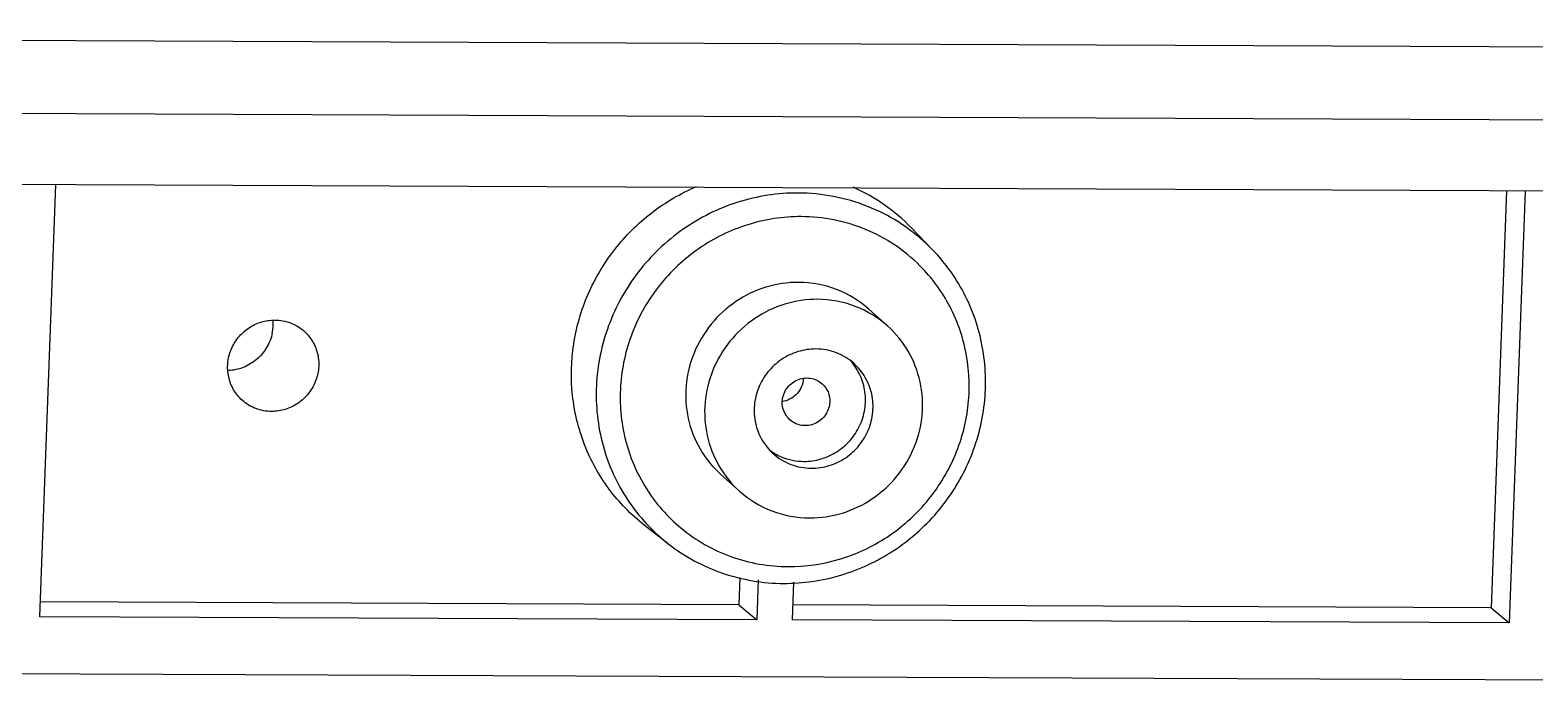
# Model space of a CAD drawing. Header units: inches. Extents: x -698 to -193, y 791 to 1298.
# Drawn here: x -588.66 to -551.36, y 940.7 to 957.02 of the extents above; entities that cross this region are included whole.
import ezdxf

# ---------------------------------------------------------------- set-up
doc = ezdxf.new("R2010")
doc.units = ezdxf.units.IN
doc.header["$LTSCALE"] = 0.605
doc.header["$MEASUREMENT"] = 0
doc.layers.get('0').update_dxf_attribs({"linetype": 'CONTINUOUS'})
doc.layers.add('02___PRT_ALL_AXES', color=7, linetype='CONTINUOUS')

msp = doc.modelspace()

# ---------------------------------------------------------------- linework, layer by layer
at = {"color": 7, "linetype": 'Continuous'}
for p, q in [((-649.409, 957.018), (-493.063, 956.359)), ((-647.356, 955.203), (-490.598, 954.542)), ((-492.43, 952.775), (-645.654, 953.422)), ((-588.419, 942.465), (-588.025, 953.179)), ((-552.065, 953.027), (-552.445, 942.683)), ((-551.609, 953.025), (-552.003, 942.311)), ((-566.293, 951.567), (-566.819, 952.11)), ((-572.845, 944.274), (-573.44, 944.739)), ((-571.07, 943.44), (-571.095, 942.762)), ((-570.616, 943.378), (-570.652, 942.39)), ((-569.769, 942.386), (-569.735, 943.323)), ((-571.095, 942.762), (-588.405, 942.835)), ((-571.095, 942.762), (-570.652, 942.39)), ((-552.445, 942.683), (-569.755, 942.756)), ((-552.445, 942.683), (-552.003, 942.311)), ((-570.652, 942.39), (-588.419, 942.465)), ((-552.003, 942.311), (-569.769, 942.386)), ((-636.588, 941.258), (-503.937, 940.699))]:
    msp.add_line(p, q, dxfattribs=at)
for centre, radius, start, end in [((-570.163, 948.868), 4.658, 44.1015, 65.9275), ((-569.648, 948.215), 4.761, 86.9955, 89.757), ((-583.786, 949.74), 1.151, 348.0223, 3.8481), ((-569.49, 947.732), 1.412, 233.3844, 246.8959)]:
    msp.add_arc(centre, radius, start, end, dxfattribs=at)
for points, knots in [([(-573.439, 944.738), (-573.768, 944.995), (-574.36, 945.601), (-574.973, 946.714), (-575.274, 947.957), (-575.242, 949.245), (-574.881, 950.49), (-574.215, 951.61), (-573.291, 952.529), (-572.539, 952.969), (-572.144, 953.137)], [0, 0, 0, 0, 0.122641, 0.245689, 0.369575, 0.494515, 0.620425, 0.746983, 0.873691, 1, 1, 1, 1]), ([(-569.628, 952.976), (-570.13, 952.978), (-570.893, 952.86), (-571.833, 952.481), (-572.711, 951.96), (-573.646, 951.068), (-574.272, 949.938), (-574.551, 948.959), (-574.677, 947.958), (-574.541, 946.695), (-573.918, 945.317), (-573.233, 944.578), (-572.845, 944.274)], [0, 0, 0, 0, 0.124904, 0.187973, 0.25126, 0.377827, 0.5042, 0.567276, 0.630073, 0.754338, 0.877468, 1, 1, 1, 1]), ([(-566.293, 951.567), (-566.694, 951.981), (-567.665, 952.664), (-568.819, 952.939), (-569.399, 952.969)], [0, 0, 0, 0, 0.498209, 1, 1, 1, 1]), ([(-569.553, 952.39), (-569.998, 952.392), (-570.898, 952.255), (-572.124, 951.655), (-573.123, 950.717), (-573.802, 949.528), (-574.097, 948.199), (-573.998, 947.073), (-573.716, 946.232), (-573.31, 945.451), (-572.869, 944.946), (-572.532, 944.667)], [0, 0, 0, 0, 0.124912, 0.250902, 0.377479, 0.503891, 0.629466, 0.753829, 0.81575, 0.877429, 1, 1, 1, 1]), ([(-566.607, 951.172), (-566.988, 951.554), (-567.915, 952.174), (-569.009, 952.388), (-569.553, 952.39)], [0, 0, 0, 0, 0.498041, 1, 1, 1, 1]), ([(-569.984, 943.291), (-569.508, 943.289), (-568.547, 943.429), (-567.228, 944.044), (-566.13, 945.01), (-565.349, 946.246), (-564.952, 947.646), (-564.975, 949.091), (-565.416, 950.453), (-565.968, 951.232), (-566.293, 951.567)], [0, 0, 0, 0, 0.124823, 0.250696, 0.377184, 0.503605, 0.62932, 0.753917, 0.877358, 1, 1, 1, 1]), ([(-569.872, 943.708), (-569.443, 943.707), (-568.576, 943.833), (-567.387, 944.391), (-566.4, 945.268), (-565.703, 946.387), (-565.355, 947.652), (-565.389, 948.955), (-565.801, 950.179), (-566.309, 950.874), (-566.607, 951.172)], [0, 0, 0, 0, 0.124843, 0.250739, 0.377247, 0.503675, 0.629379, 0.753951, 0.877366, 1, 1, 1, 1]), ([(-583.407, 947.835), (-583.49, 947.91), (-583.635, 948.089), (-583.759, 948.41), (-583.781, 948.757), (-583.698, 949.097), (-583.518, 949.4), (-583.259, 949.638), (-582.943, 949.79), (-582.711, 949.825), (-582.597, 949.824)], [0, 0, 0, 0, 0.122621, 0.245949, 0.370426, 0.496082, 0.622533, 0.749088, 0.875123, 1, 1, 1, 1]), ([(-582.597, 949.824), (-582.464, 949.824), (-582.199, 949.775), (-581.968, 949.634), (-581.87, 949.547)], [0, 0, 0, 0, 0.501925, 1, 1, 1, 1]), ([(-582.66, 949.501), (-582.686, 949.375), (-582.783, 949.131), (-583.036, 948.832), (-583.371, 948.63), (-583.627, 948.575), (-583.754, 948.57)], [0, 0, 0, 0, 0.250101, 0.501235, 0.751611, 1, 1, 1, 1]), ([(-581.87, 949.547), (-581.787, 949.472), (-581.642, 949.293), (-581.517, 948.972), (-581.496, 948.625), (-581.579, 948.285), (-581.759, 947.982), (-582.018, 947.744), (-582.334, 947.592), (-582.566, 947.557), (-582.68, 947.557)], [0, 0, 0, 0, 0.122621, 0.245949, 0.370426, 0.496082, 0.622533, 0.749088, 0.875123, 1, 1, 1, 1]), ([(-569.189, 949.107), (-569.338, 949.107), (-569.64, 949.062), (-570.052, 948.864), (-570.391, 948.553), (-570.625, 948.158), (-570.733, 947.714), (-570.705, 947.262), (-570.543, 946.842), (-570.354, 946.61), (-570.245, 946.512)], [0, 0, 0, 0, 0.124877, 0.250912, 0.377467, 0.503918, 0.629574, 0.754051, 0.877379, 1, 1, 1, 1]), ([(-568.241, 948.744), (-568.368, 948.859), (-568.669, 949.043), (-569.016, 949.106), (-569.189, 949.107)], [0, 0, 0, 0, 0.498075, 1, 1, 1, 1]), ([(-569.485, 946.318), (-569.342, 946.317), (-569.054, 946.359), (-568.657, 946.54), (-568.324, 946.826), (-568.084, 947.192), (-567.955, 947.609), (-567.95, 948.043), (-568.068, 948.456), (-568.224, 948.696), (-568.317, 948.801)], [0, 0, 0, 0, 0.124672, 0.250607, 0.376985, 0.503397, 0.629145, 0.753806, 0.877322, 1, 1, 1, 1]), ([(-569.297, 946.149), (-569.148, 946.149), (-568.846, 946.194), (-568.434, 946.392), (-568.095, 946.703), (-567.861, 947.098), (-567.753, 947.542), (-567.781, 947.994), (-567.943, 948.414), (-568.132, 948.646), (-568.241, 948.744)], [0, 0, 0, 0, 0.124877, 0.250912, 0.377467, 0.503918, 0.629574, 0.754051, 0.877379, 1, 1, 1, 1]), ([(-570.02, 947.799), (-570.015, 947.911), (-569.941, 948.137), (-569.671, 948.364), (-569.324, 948.415), (-569.111, 948.316), (-569.029, 948.242)], [0, 0, 0, 0, 0.251804, 0.504741, 0.754384, 1, 1, 1, 1]), ([(-569.498, 948.384), (-569.501, 948.307), (-569.538, 948.151), (-569.63, 948.021), (-569.686, 947.966)], [0, 0, 0, 0, 0.498175, 1, 1, 1, 1]), ([(-569.029, 948.242), (-568.968, 948.187), (-568.868, 948.047), (-568.839, 947.877), (-568.842, 947.794)], [0, 0, 0, 0, 0.49729, 1, 1, 1, 1]), ([(-582.68, 947.557), (-582.812, 947.558), (-583.078, 947.606), (-583.309, 947.747), (-583.407, 947.835)], [0, 0, 0, 0, 0.501925, 1, 1, 1, 1]), ([(-569.832, 947.351), (-569.893, 947.406), (-569.993, 947.546), (-570.023, 947.716), (-570.02, 947.799)], [0, 0, 0, 0, 0.49729, 1, 1, 1, 1]), ([(-569.686, 947.966), (-569.731, 947.923), (-569.834, 947.85), (-569.954, 947.812), (-570.015, 947.802)], [0, 0, 0, 0, 0.501733, 1, 1, 1, 1]), ([(-568.842, 947.794), (-568.846, 947.682), (-568.921, 947.456), (-569.191, 947.229), (-569.537, 947.178), (-569.751, 947.278), (-569.832, 947.351)], [0, 0, 0, 0, 0.251804, 0.504741, 0.754384, 1, 1, 1, 1]), ([(-570.245, 946.512), (-570.118, 946.397), (-569.817, 946.213), (-569.47, 946.15), (-569.297, 946.149)], [0, 0, 0, 0, 0.498075, 1, 1, 1, 1]), ([(-572.532, 944.667), (-572.166, 944.363), (-571.316, 943.877), (-570.352, 943.71), (-569.872, 943.708)], [0, 0, 0, 0, 0.49806, 1, 1, 1, 1]), ([(-572.845, 944.274), (-572.443, 943.961), (-571.526, 943.464), (-570.497, 943.293), (-569.984, 943.291)], [0, 0, 0, 0, 0.498084, 1, 1, 1, 1])]:
    msp.add_open_spline(points, degree=3, knots=knots, dxfattribs=at)
msp.add_open_spline([(-570.044, 946.433), (-569.869, 946.358), (-569.675, 946.319), (-569.485, 946.318)], degree=3, dxfattribs=at)
at = {"layer": '02___PRT_ALL_AXES', "color": 7, "linetype": 'Continuous'}
for p, q in [((-567.874, 950.095), (-567.405, 949.674)), ((-571.55, 946.004), (-571.081, 945.582))]:
    msp.add_line(p, q, dxfattribs=at)
for points, knots in [([(-569.613, 950.76), (-569.886, 950.761), (-570.44, 950.678), (-571.195, 950.315), (-571.816, 949.745), (-572.245, 949.021), (-572.444, 948.208), (-572.393, 947.378), (-572.096, 946.609), (-571.75, 946.183), (-571.55, 946.004)], [0, 0, 0, 0, 0.124909, 0.250893, 0.37747, 0.503919, 0.629578, 0.754057, 0.87738, 1, 1, 1, 1]), ([(-567.874, 950.095), (-568.108, 950.305), (-568.66, 950.643), (-569.296, 950.759), (-569.613, 950.76)], [0, 0, 0, 0, 0.498031, 1, 1, 1, 1]), ([(-569.143, 950.339), (-569.417, 950.34), (-569.971, 950.257), (-570.727, 949.893), (-571.347, 949.323), (-571.777, 948.599), (-571.975, 947.786), (-571.923, 946.956), (-571.626, 946.187), (-571.28, 945.761), (-571.08, 945.581)], [0, 0, 0, 0, 0.124898, 0.250898, 0.37747, 0.503921, 0.62958, 0.754057, 0.87738, 1, 1, 1, 1]), ([(-567.406, 949.675), (-567.64, 949.884), (-568.192, 950.221), (-568.827, 950.337), (-569.143, 950.339)], [0, 0, 0, 0, 0.498033, 1, 1, 1, 1]), ([(-569.343, 944.917), (-569.069, 944.916), (-568.515, 944.999), (-567.759, 945.363), (-567.139, 945.932), (-566.71, 946.657), (-566.511, 947.47), (-566.563, 948.3), (-566.86, 949.069), (-567.206, 949.495), (-567.406, 949.675)], [0, 0, 0, 0, 0.124898, 0.250898, 0.37747, 0.503921, 0.62958, 0.754057, 0.87738, 1, 1, 1, 1]), ([(-571.08, 945.581), (-570.846, 945.372), (-570.294, 945.035), (-569.659, 944.919), (-569.343, 944.917)], [0, 0, 0, 0, 0.498033, 1, 1, 1, 1])]:
    msp.add_open_spline(points, degree=3, knots=knots, dxfattribs=at)

doc.saveas('drawing.dxf')
